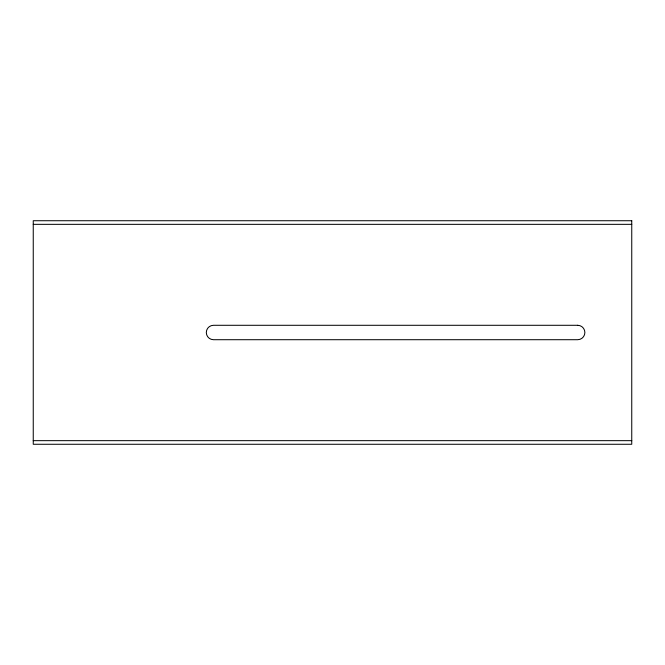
<?xml version="1.0" encoding="UTF-8"?>
<svg xmlns="http://www.w3.org/2000/svg" width="665" height="665" viewBox="0 0 665 665"><rect width="100%" height="100%" fill="white"/><g stroke="black" fill="none" stroke-linecap="round" stroke-linejoin="round"><path stroke-width="1" d="M33.25 224.338L631.75 224.338M33.25 440.662L631.75 440.662M631.75 220.73L33.25 220.73L33.25 444.27L631.75 444.27L631.75 220.73M577.669 325.293L213.523 325.293A7.207 7.207 0 0 0 206.308 332.5A7.207 7.207 0 0 0 213.523 339.707L577.669 339.707A7.207 7.207 0 0 0 584.876 332.5A7.207 7.207 0 0 0 577.669 325.293"/></g></svg>
